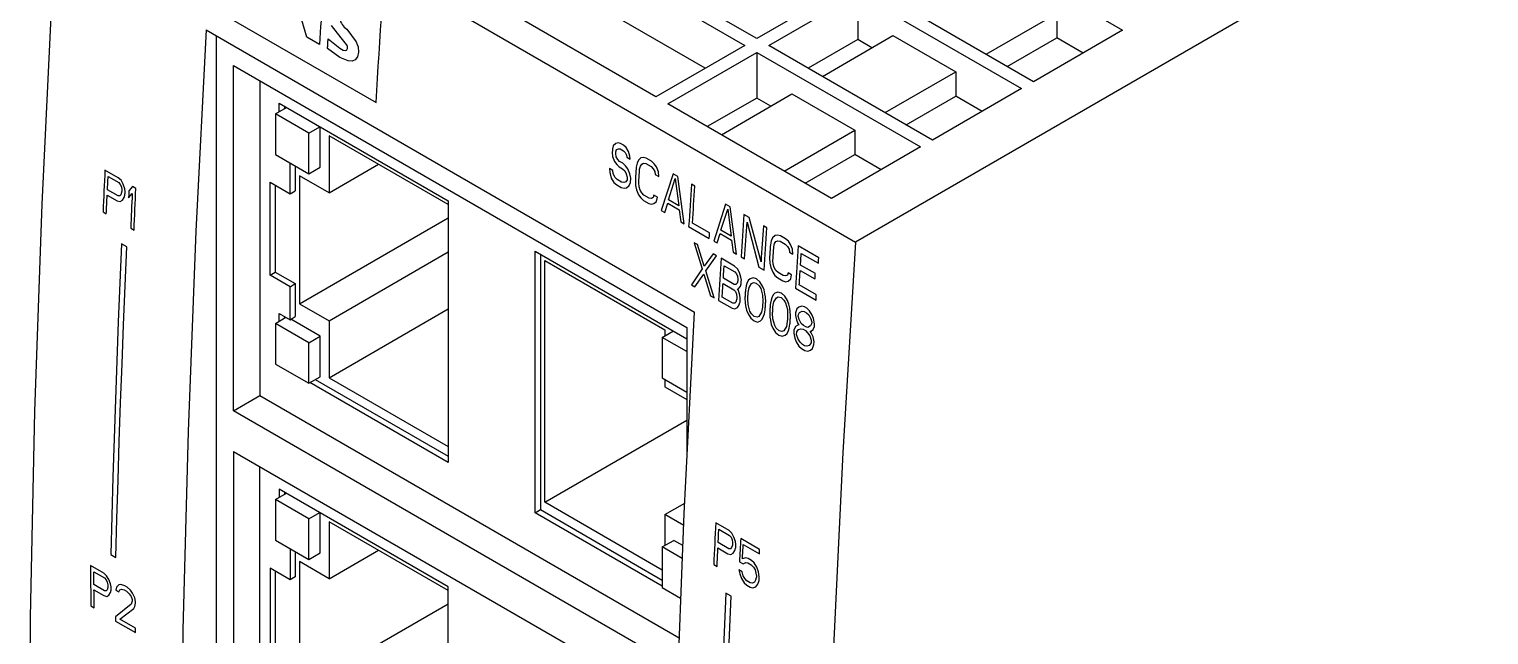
# Model space of a CAD drawing. Header units: inches. Extents: x 67248 to 85686, y -40174 to -31152.
# Drawn here: x 77765.9 to 77836.4, y -39265.6 to -39236.4 of the extents above; entities that cross this region are included whole.
import ezdxf

# ---------------------------------------------------------------- set-up
doc = ezdxf.new("R2010")
doc.units = ezdxf.units.IN
doc.header["$MEASUREMENT"] = 0

# ---------------------------------------------------------------- blocks, each defined once
blk = doc.blocks.new('SCALANCEXB008')
for p, q in [((-24.749, 67.367), (-60.104, 46.957)), ((-91.924, 65.326), (-60.104, 46.957)), ((-91.637, 59.631), (-79.404, 52.569)), ((-64.082, 55.143), (-70.671, 58.948)), ((-55.95, 59.282), (-49.36, 55.478)), ((-71.153, 58.67), (-64.563, 54.866)), ((-60.497, 57.213), (-64.082, 55.143)), ((-52.945, 53.409), (-59.535, 57.213)), ((-82.189, 55.192), (-82.677, 56.836)), ((-68.147, 52.796), (-74.737, 56.601)), ((-66.154, 53.947), (-71.153, 56.833)), ((-63.6, 54.866), (-60.016, 56.935)), ((-60.016, 56.935), (-53.426, 53.131)), ((-60.016, 56.935), (-60.016, 55.098)), ((-54.854, 54.511), (-52.012, 56.151)), ((-52.012, 56.151), (-52.012, 55.172)), ((-86.241, 55.49), (-66.583, 44.142)), ((-85.843, 55.26), (-85.843, -7.205)), ((-80.803, 55.165), (-81.203, 55.674)), ((-80.582, 55.515), (-80.206, 55.014)), ((-61.444, 53.621), (-58.601, 55.261)), ((-58.601, 55.261), (-56.077, 53.804)), ((-49.36, 55.478), (-52.945, 53.409)), ((-81.68, 54.898), (-82.189, 55.192)), ((-80.859, 54.384), (-81.357, 54.744)), ((-80.59, 54.902), (-80.803, 55.165)), ((-64.563, 54.866), (-68.147, 52.796)), ((-57.01, 51.061), (-63.6, 54.866)), ((-60.016, 55.098), (-62.009, 53.947)), ((-59.45, 54.771), (-60.016, 55.098)), ((-54.005, 54.021), (-52.012, 55.172)), ((-50.951, 54.559), (-52.012, 55.172)), ((-85.136, 54.058), (-66.892, 43.527)), ((-85.136, 40.177), (-85.136, 54.058)), ((-67.666, 52.519), (-64.082, 54.588)), ((-64.082, 54.588), (-57.492, 50.784)), ((-64.082, 54.588), (-64.082, 52.751)), ((-58.92, 52.163), (-56.077, 53.804)), ((-56.077, 53.804), (-56.077, 52.824)), ((-84.075, 53.446), (-84.075, 40.789)), ((-65.509, 51.273), (-62.667, 52.914)), ((-62.667, 52.914), (-60.143, 51.457)), ((-53.426, 53.131), (-57.01, 51.061)), ((-83.456, 52.117), (-83.011, 52.374)), ((-83.304, 52.205), (-83.304, 52.544)), ((-83.304, 52.544), (-76.502, 48.617)), ((-83.092, 52.421), (-83.092, 52.327)), ((-61.076, 48.714), (-67.666, 52.519)), ((-64.082, 52.751), (-66.075, 51.6)), ((-63.516, 52.424), (-64.082, 52.751)), ((-58.071, 51.674), (-56.077, 52.824)), ((-55.017, 52.212), (-56.077, 52.824)), ((-82.113, 51.341), (-83.456, 52.117)), ((-83.456, 52.117), (-83.456, 50.484)), ((-82.113, 51.341), (-81.667, 51.599)), ((-82.113, 49.708), (-82.113, 51.341)), ((-81.653, 49.974), (-81.653, 51.59)), ((-76.502, 48.466), (-81.293, 51.231)), ((-81.293, 51.231), (-81.293, 48.941)), ((-62.985, 49.816), (-60.143, 51.457)), ((-60.143, 51.457), (-60.143, 50.477)), ((-69.898, 50.558), (-69.884, 50.401)), ((-69.856, 50.834), (-69.889, 50.703)), ((-69.755, 50.925), (-69.856, 50.834)), ((-69.658, 50.945), (-69.755, 50.925)), ((-69.753, 50.587), (-69.723, 50.682)), ((-69.723, 50.682), (-69.649, 50.715)), ((-69.564, 50.928), (-69.658, 50.945)), ((-69.649, 50.715), (-69.578, 50.711)), ((-69.578, 50.711), (-69.44, 50.631)), ((-69.449, 50.861), (-69.564, 50.928)), ((-69.336, 50.759), (-69.449, 50.861)), ((-69.44, 50.631), (-69.373, 50.555)), ((-69.373, 50.555), (-69.332, 50.457)), ((-69.251, 50.597), (-69.336, 50.759)), ((-69.192, 50.413), (-69.251, 50.597)), ((-57.492, 50.784), (-61.076, 48.714)), ((-83.456, 50.484), (-82.113, 49.708)), ((-82.866, 48.898), (-82.866, 50.143)), ((-82.654, 50.021), (-82.654, 49.02)), ((-82.113, 49.708), (-81.653, 49.974)), ((-81.293, 48.941), (-79.309, 50.086)), ((-69.884, 50.401), (-69.802, 50.203)), ((-69.802, 50.203), (-69.714, 50.078)), ((-69.742, 50.393), (-69.758, 50.515)), ((-69.677, 50.281), (-69.742, 50.393)), ((-69.714, 50.078), (-69.625, 49.989)), ((-69.611, 50.205), (-69.677, 50.281)), ((-69.625, 49.989), (-69.487, 49.909)), ((-69.473, 50.126), (-69.611, 50.205)), ((-69.36, 50.023), (-69.473, 50.126)), ((-69.273, 49.898), (-69.36, 50.023)), ((-69.332, 50.457), (-69.314, 50.371)), ((-69.314, 50.371), (-69.176, 50.292)), ((-69.176, 50.292), (-69.192, 50.413)), ((-68.9, 50.132), (-68.935, 49.965)), ((-68.845, 50.25), (-68.9, 50.132)), ((-68.744, 50.342), (-68.845, 50.25)), ((-68.797, 49.885), (-68.765, 50.017)), ((-68.765, 50.017), (-68.712, 50.098)), ((-68.647, 50.361), (-68.744, 50.342)), ((-68.712, 50.098), (-68.638, 50.131)), ((-68.53, 50.331), (-68.647, 50.361)), ((-68.638, 50.131), (-68.544, 50.114)), ((-68.544, 50.114), (-68.337, 49.994)), ((-68.323, 50.211), (-68.53, 50.331)), ((-68.337, 49.994), (-68.247, 49.905)), ((-68.21, 50.109), (-68.323, 50.211)), ((-68.123, 49.983), (-68.21, 50.109)), ((-68.041, 49.786), (-68.123, 49.983)), ((-62.137, 49.326), (-60.143, 50.477)), ((-59.083, 49.865), (-60.143, 50.477)), ((-89.776, 49.546), (-90.313, 49.856)), ((-90.187, 49.6), (-89.762, 49.354)), ((-89.665, 49.445), (-89.776, 49.546)), ((-89.762, 49.354), (-89.696, 49.28)), ((-89.581, 49.286), (-89.665, 49.445)), ((-83.672, 49.363), (-82.866, 48.898)), ((-83.672, 45.632), (-83.672, 49.363)), ((-81.293, 48.941), (-82.48, 49.627)), ((-82.48, 49.627), (-82.48, 44.482)), ((-70.011, 49.912), (-69.997, 49.755)), ((-69.873, 49.833), (-70.011, 49.912)), ((-69.997, 49.755), (-69.94, 49.535)), ((-69.94, 49.535), (-69.832, 49.36)), ((-69.857, 49.711), (-69.873, 49.833)), ((-69.795, 49.563), (-69.857, 49.711)), ((-69.832, 49.36), (-69.719, 49.258)), ((-69.705, 49.474), (-69.795, 49.563)), ((-69.522, 49.368), (-69.705, 49.474)), ((-69.427, 49.351), (-69.522, 49.368)), ((-69.487, 49.909), (-69.397, 49.82)), ((-69.354, 49.383), (-69.427, 49.351)), ((-69.397, 49.82), (-69.333, 49.708)), ((-69.301, 49.465), (-69.354, 49.383)), ((-69.333, 49.708), (-69.294, 49.573)), ((-69.191, 49.701), (-69.273, 49.898)), ((-69.221, 49.232), (-69.165, 49.349)), ((-69.154, 49.53), (-69.191, 49.701)), ((-68.97, 49.424), (-68.959, 49.23)), ((-68.818, 49.187), (-68.832, 49.344)), ((-68.247, 49.905), (-68.183, 49.793)), ((-68.183, 49.793), (-68.167, 49.672)), ((-68.167, 49.672), (-68.029, 49.592)), ((-68.029, 49.592), (-68.041, 49.786)), ((-67.449, 49.707), (-67.927, 48.223)), ((-67.637, 48.654), (-67.367, 49.51)), ((-67.266, 49.601), (-67.449, 49.707)), ((-67.367, 49.51), (-67.223, 48.415)), ((-67.007, 47.692), (-67.266, 49.601)), ((-90.224, 48.85), (-89.821, 48.617)), ((-89.788, 48.819), (-90.213, 49.064)), ((-89.719, 48.816), (-89.788, 48.819)), ((-89.671, 48.861), (-89.719, 48.816)), ((-89.696, 49.28), (-89.655, 49.182)), ((-89.643, 48.955), (-89.671, 48.861)), ((-89.655, 49.182), (-89.638, 49.062)), ((-89.521, 49.105), (-89.581, 49.286)), ((-89.538, 48.748), (-89.511, 48.842)), ((-89.504, 48.985), (-89.521, 49.105)), ((-89.363, 48.736), (-89.218, 48.907)), ((-89.205, 49.192), (-89.351, 49.02)), ((-89.071, 49.114), (-89.205, 49.192)), ((-83.46, 49.241), (-83.46, 45.754)), ((-82.866, 48.898), (-82.654, 49.02)), ((-69.719, 49.258), (-69.535, 49.152)), ((-69.535, 49.152), (-69.418, 49.121)), ((-69.418, 49.121), (-69.322, 49.14)), ((-69.322, 49.14), (-69.221, 49.232)), ((-68.959, 49.23), (-68.922, 49.059)), ((-68.922, 49.059), (-68.839, 48.862)), ((-68.839, 48.862), (-68.752, 48.737)), ((-68.779, 49.052), (-68.818, 49.187)), ((-68.715, 48.94), (-68.779, 49.052)), ((-68.625, 48.851), (-68.715, 48.94)), ((-68.419, 48.731), (-68.625, 48.851)), ((-68.221, 48.842), (-68.251, 48.747)), ((-68.083, 48.762), (-68.221, 48.842)), ((-68.118, 48.595), (-68.083, 48.762)), ((-66.576, 49.203), (-66.714, 49.283)), ((-90.393, 48.179), (-90.259, 48.101)), ((-89.821, 48.617), (-89.707, 48.588)), ((-89.707, 48.588), (-89.612, 48.644)), ((-89.612, 48.644), (-89.538, 48.748)), ((-76.502, 48.617), (-76.502, 38.1)), ((-68.752, 48.737), (-68.639, 48.634)), ((-68.639, 48.634), (-68.432, 48.515)), ((-68.432, 48.515), (-68.315, 48.485)), ((-68.324, 48.714), (-68.419, 48.731)), ((-68.251, 48.747), (-68.324, 48.714)), ((-68.315, 48.485), (-68.219, 48.504)), ((-68.219, 48.504), (-68.118, 48.595)), ((-67.927, 48.223), (-67.789, 48.143)), ((-67.789, 48.143), (-67.669, 48.523)), ((-67.669, 48.523), (-67.21, 48.258)), ((-67.223, 48.415), (-67.637, 48.654)), ((-67.21, 48.258), (-67.145, 47.772)), ((-65.335, 48.487), (-65.812, 47.002)), ((-65.523, 47.434), (-65.253, 48.289)), ((-65.151, 48.38), (-65.335, 48.487)), ((-65.253, 48.289), (-65.109, 47.195)), ((-64.893, 46.472), (-65.151, 48.38)), ((-82.48, 44.482), (-76.502, 47.934)), ((-67.145, 47.772), (-67.007, 47.692)), ((-66.824, 47.586), (-65.996, 47.109)), ((-65.983, 47.325), (-66.672, 47.723)), ((-64.393, 47.943), (-64.6, 48.062)), ((-64.476, 47.766), (-63.997, 45.954)), ((-63.912, 46.167), (-64.393, 47.943)), ((-63.681, 47.531), (-63.818, 47.611)), ((-89.277, 47.52), (-89.142, 47.442)), ((-65.812, 47.002), (-65.675, 46.923)), ((-65.675, 46.923), (-65.555, 47.303)), ((-65.555, 47.303), (-65.095, 47.037)), ((-65.109, 47.195), (-65.523, 47.434)), ((-65.095, 47.037), (-65.031, 46.551)), ((-63.5, 47.015), (-63.535, 46.847)), ((-63.444, 47.133), (-63.5, 47.015)), ((-63.343, 47.224), (-63.444, 47.133)), ((-63.246, 47.243), (-63.343, 47.224)), ((-63.311, 46.981), (-63.238, 47.013)), ((-63.129, 47.213), (-63.246, 47.243)), ((-63.238, 47.013), (-63.143, 46.996)), ((-63.143, 46.996), (-62.936, 46.877)), ((-62.922, 47.094), (-63.129, 47.213)), ((-62.81, 46.991), (-62.922, 47.094)), ((-89.432, 46.764), (-89.645, 46.886)), ((-81.293, 43.797), (-76.502, 46.562)), ((-73.002, 46.596), (-66.892, 43.069)), ((-73.002, 36.079), (-73.002, 46.596)), ((-72.79, 46.474), (-72.79, 36.201)), ((-66.608, 46.935), (-66.274, 45.884)), ((-66.472, 46.856), (-66.608, 46.935)), ((-66.197, 45.988), (-66.472, 46.856)), ((-65.837, 46.49), (-66.197, 45.988)), ((-66.138, 45.805), (-65.701, 46.411)), ((-65.701, 46.411), (-65.837, 46.49)), ((-65.031, 46.551), (-64.893, 46.472)), ((-63.397, 46.768), (-63.364, 46.899)), ((-63.364, 46.899), (-63.311, 46.981)), ((-62.936, 46.877), (-62.847, 46.788)), ((-62.847, 46.788), (-62.783, 46.676)), ((-62.722, 46.866), (-62.81, 46.991)), ((-62.783, 46.676), (-62.767, 46.554)), ((-62.767, 46.554), (-62.629, 46.474)), ((-62.64, 46.668), (-62.722, 46.866)), ((-62.629, 46.474), (-62.64, 46.668)), ((-61.589, 46.324), (-62.417, 46.802)), ((-62.293, 46.505), (-61.604, 46.107)), ((-72.616, 46.222), (-67.787, 43.434)), ((-72.616, 36.497), (-72.616, 46.222)), ((-66.274, 45.884), (-66.712, 45.242)), ((-64.975, 45.992), (-65.519, 46.306)), ((-65.397, 46.011), (-64.965, 45.763)), ((-64.863, 45.89), (-64.975, 45.992)), ((-64.779, 45.73), (-64.863, 45.89)), ((-64.709, 46.366), (-64.571, 46.286)), ((-63.997, 45.954), (-63.79, 45.835)), ((-63.57, 46.306), (-63.558, 46.112)), ((-63.558, 46.112), (-63.521, 45.942)), ((-63.521, 45.942), (-63.439, 45.744)), ((-63.418, 46.069), (-63.432, 46.226)), ((-63.379, 45.934), (-63.418, 46.069)), ((-63.314, 45.822), (-63.379, 45.934)), ((-63.225, 45.733), (-63.314, 45.822)), ((-62.338, 45.819), (-61.74, 45.475)), ((-61.726, 45.691), (-62.324, 46.036)), ((-83.672, 45.632), (-83.46, 45.754)), ((-82.866, 45.166), (-83.672, 45.632)), ((-83.46, 45.754), (-82.654, 45.289)), ((-82.866, 45.166), (-82.654, 45.289)), ((-82.654, 45.289), (-82.654, 43.962)), ((-66.712, 45.242), (-66.575, 45.164)), ((-66.575, 45.164), (-66.217, 45.664)), ((-66.217, 45.664), (-65.94, 44.797)), ((-65.804, 44.718), (-66.138, 45.805)), ((-65.441, 45.291), (-65.01, 45.042)), ((-64.997, 45.258), (-65.428, 45.507)), ((-64.926, 45.255), (-64.997, 45.258)), ((-64.965, 45.763), (-64.9, 45.687)), ((-64.877, 45.301), (-64.926, 45.255)), ((-64.9, 45.687), (-64.859, 45.589)), ((-64.847, 45.396), (-64.877, 45.301)), ((-64.859, 45.589), (-64.843, 45.468)), ((-64.72, 45.547), (-64.779, 45.73)), ((-64.743, 45.186), (-64.713, 45.281)), ((-64.704, 45.425), (-64.72, 45.547)), ((-64.478, 45.294), (-64.507, 45.199)), ((-64.423, 45.412), (-64.478, 45.294)), ((-64.348, 45.481), (-64.423, 45.412)), ((-64.393, 45.134), (-64.289, 45.298)), ((-64.228, 45.524), (-64.348, 45.481)), ((-64.289, 45.298), (-64.217, 45.33)), ((-64.09, 45.481), (-64.228, 45.524)), ((-64.217, 45.33), (-64.101, 45.301)), ((-64.101, 45.301), (-63.99, 45.2)), ((-63.956, 45.367), (-64.09, 45.481)), ((-63.849, 45.193), (-63.956, 45.367)), ((-63.439, 45.744), (-63.351, 45.619)), ((-63.351, 45.619), (-63.239, 45.517)), ((-63.239, 45.517), (-63.032, 45.397)), ((-63.018, 45.614), (-63.225, 45.733)), ((-63.032, 45.397), (-62.915, 45.367)), ((-62.924, 45.597), (-63.018, 45.614)), ((-62.85, 45.629), (-62.924, 45.597)), ((-62.915, 45.367), (-62.818, 45.386)), ((-62.82, 45.724), (-62.85, 45.629)), ((-62.682, 45.644), (-62.82, 45.724)), ((-62.818, 45.386), (-62.717, 45.477)), ((-62.717, 45.477), (-62.682, 45.644)), ((-61.685, 44.844), (-62.375, 45.242)), ((-82.866, 43.839), (-82.866, 45.166)), ((-65.94, 44.797), (-65.804, 44.718)), ((-65.043, 44.502), (-65.474, 44.751)), ((-65.01, 45.042), (-64.944, 44.967)), ((-64.944, 44.967), (-64.903, 44.869)), ((-64.903, 44.869), (-64.887, 44.747)), ((-64.867, 45.072), (-64.82, 45.081)), ((-64.824, 45.009), (-64.867, 45.072)), ((-64.765, 44.826), (-64.824, 45.009)), ((-64.82, 45.081), (-64.743, 45.186)), ((-64.749, 44.705), (-64.765, 44.826)), ((-64.56, 44.708), (-64.549, 44.515)), ((-64.507, 45.199), (-64.541, 45.032)), ((-64.435, 44.45), (-64.445, 44.679)), ((-64.429, 44.931), (-64.393, 45.134)), ((-63.99, 45.2), (-63.926, 45.088)), ((-63.926, 45.088), (-63.849, 44.82)), ((-63.788, 45.046), (-63.849, 45.193)), ((-63.849, 44.82), (-63.84, 44.59)), ((-63.752, 44.875), (-63.788, 45.046)), ((-63.736, 44.754), (-63.752, 44.875)), ((-63.724, 44.561), (-63.736, 44.754)), ((-63.479, 44.718), (-63.509, 44.623)), ((-63.425, 44.836), (-63.479, 44.718)), ((-63.35, 44.905), (-63.425, 44.836)), ((-63.395, 44.558), (-63.291, 44.721)), ((-63.23, 44.948), (-63.35, 44.905)), ((-63.291, 44.721), (-63.219, 44.754)), ((-63.092, 44.905), (-63.23, 44.948)), ((-63.219, 44.754), (-63.103, 44.725)), ((-63.103, 44.725), (-62.992, 44.623)), ((-62.958, 44.79), (-63.092, 44.905)), ((-62.851, 44.617), (-62.958, 44.79)), ((-62.526, 45.105), (-61.699, 44.628)), ((-83.304, 44.092), (-82.866, 43.839)), ((-83.304, 43.778), (-83.304, 44.092)), ((-82.48, 44.482), (-81.293, 43.797)), ((-81.293, 41.506), (-76.502, 44.272)), ((-65.623, 44.613), (-65.078, 44.299)), ((-65.078, 44.299), (-64.963, 44.27)), ((-64.972, 44.499), (-65.043, 44.502)), ((-64.923, 44.545), (-64.972, 44.499)), ((-64.963, 44.27), (-64.865, 44.325)), ((-64.893, 44.639), (-64.923, 44.545)), ((-64.865, 44.325), (-64.789, 44.43)), ((-64.789, 44.43), (-64.759, 44.525)), ((-64.549, 44.515), (-64.533, 44.394)), ((-64.533, 44.394), (-64.496, 44.224)), ((-64.496, 44.224), (-64.434, 44.076)), ((-64.358, 44.181), (-64.435, 44.45)), ((-64.434, 44.076), (-64.327, 43.903)), ((-64.294, 44.07), (-64.358, 44.181)), ((-64.183, 43.968), (-64.294, 44.07)), ((-63.891, 44.135), (-63.995, 43.972)), ((-63.855, 44.338), (-63.891, 44.135)), ((-63.807, 43.975), (-63.777, 44.07)), ((-63.777, 44.07), (-63.744, 44.237)), ((-63.562, 44.132), (-63.551, 43.939)), ((-63.509, 44.623), (-63.542, 44.456)), ((-63.437, 43.873), (-63.447, 44.102)), ((-63.431, 44.355), (-63.395, 44.558)), ((-62.992, 44.623), (-62.928, 44.512)), ((-62.928, 44.512), (-62.851, 44.243)), ((-62.79, 44.469), (-62.851, 44.617)), ((-62.851, 44.243), (-62.841, 44.014)), ((-62.753, 44.299), (-62.79, 44.469)), ((-62.737, 44.178), (-62.753, 44.299)), ((-62.726, 43.985), (-62.737, 44.178)), ((-62.521, 44.115), (-62.527, 44.008)), ((-62.466, 44.269), (-62.521, 44.115)), ((-62.392, 44.338), (-62.466, 44.269)), ((-62.409, 44.051), (-62.358, 44.133)), ((-62.274, 44.381), (-62.392, 44.338)), ((-62.358, 44.133), (-62.262, 44.188)), ((-62.16, 44.352), (-62.274, 44.381)), ((-62.262, 44.188), (-62.171, 44.173)), ((-62.171, 44.173), (-62.081, 44.121)), ((-62.071, 44.3), (-62.16, 44.352)), ((-62.081, 44.121), (-61.994, 44.033)), ((-61.961, 44.2), (-62.071, 44.3)), ((-61.855, 44.027), (-61.961, 44.2)), ((-83.456, 43.69), (-83.032, 43.935)), ((-82.113, 42.915), (-83.456, 43.69)), ((-83.456, 43.69), (-83.456, 42.057)), ((-83.092, 43.97), (-83.092, 43.901)), ((-82.866, 43.839), (-82.654, 43.962)), ((-81.653, 43.18), (-82.831, 43.86)), ((-81.293, 43.797), (-81.293, 41.506)), ((-66.892, 43.527), (-66.892, 38.366)), ((-64.327, 43.903), (-64.193, 43.788)), ((-64.193, 43.788), (-64.055, 43.746)), ((-64.067, 43.939), (-64.183, 43.968)), ((-63.995, 43.972), (-64.067, 43.939)), ((-64.055, 43.746), (-63.935, 43.788)), ((-63.935, 43.788), (-63.861, 43.857)), ((-63.861, 43.857), (-63.807, 43.975)), ((-63.551, 43.939), (-63.534, 43.818)), ((-63.534, 43.818), (-63.498, 43.647)), ((-63.498, 43.647), (-63.436, 43.5)), ((-63.359, 43.605), (-63.437, 43.873)), ((-63.436, 43.5), (-63.329, 43.327)), ((-63.296, 43.494), (-63.359, 43.605)), ((-63.184, 43.392), (-63.296, 43.494)), ((-62.893, 43.559), (-62.996, 43.395)), ((-62.857, 43.762), (-62.893, 43.559)), ((-62.808, 43.399), (-62.779, 43.493)), ((-62.779, 43.493), (-62.746, 43.66)), ((-62.53, 43.564), (-62.586, 43.411)), ((-62.434, 43.62), (-62.53, 43.564)), ((-62.527, 44.008), (-62.491, 43.838)), ((-62.491, 43.838), (-62.43, 43.692)), ((-62.388, 43.63), (-62.434, 43.62)), ((-62.43, 43.692), (-62.388, 43.63)), ((-62.413, 43.979), (-62.409, 44.051)), ((-62.375, 43.846), (-62.413, 43.979)), ((-62.398, 43.451), (-62.304, 43.471)), ((-62.292, 43.686), (-62.375, 43.846)), ((-62.304, 43.471), (-62.213, 43.455)), ((-62.204, 43.599), (-62.292, 43.686)), ((-62.115, 43.547), (-62.204, 43.599)), ((-62.023, 43.531), (-62.115, 43.547)), ((-61.927, 43.587), (-62.023, 43.531)), ((-61.994, 44.033), (-61.91, 43.874)), ((-61.876, 43.669), (-61.927, 43.587)), ((-61.91, 43.874), (-61.872, 43.741)), ((-61.872, 43.741), (-61.876, 43.669)), ((-61.794, 43.881), (-61.855, 44.027)), ((-61.819, 43.451), (-61.766, 43.568)), ((-61.76, 43.676), (-61.794, 43.881)), ((-61.766, 43.568), (-61.76, 43.676)), ((-82.113, 42.915), (-81.653, 43.18)), ((-82.113, 41.282), (-82.113, 42.915)), ((-81.653, 41.547), (-81.653, 43.18)), ((-67.886, 43.128), (-67.44, 43.386)), ((-67.886, 43.128), (-67.886, 41.495)), ((-66.892, 42.555), (-67.886, 43.128)), ((-67.787, 43.434), (-67.787, 43.185)), ((-63.329, 43.327), (-63.195, 43.212)), ((-63.195, 43.212), (-63.057, 43.17)), ((-63.069, 43.363), (-63.184, 43.392)), ((-62.996, 43.395), (-63.069, 43.363)), ((-63.057, 43.17), (-62.937, 43.212)), ((-62.937, 43.212), (-62.863, 43.281)), ((-62.863, 43.281), (-62.808, 43.399)), ((-62.586, 43.411), (-62.592, 43.303)), ((-62.592, 43.303), (-62.558, 43.098)), ((-62.558, 43.098), (-62.497, 42.952)), ((-62.497, 42.952), (-62.391, 42.779)), ((-62.48, 43.239), (-62.474, 43.346)), ((-62.421, 43.056), (-62.48, 43.239)), ((-62.474, 43.346), (-62.398, 43.451)), ((-62.336, 42.933), (-62.421, 43.056)), ((-62.248, 42.845), (-62.336, 42.933)), ((-62.213, 43.455), (-62.123, 43.403)), ((-62.123, 43.403), (-62.036, 43.316)), ((-62.036, 43.316), (-61.95, 43.192)), ((-61.898, 42.902), (-61.973, 42.798)), ((-61.95, 43.192), (-61.891, 43.01)), ((-61.94, 43.372), (-61.893, 43.382)), ((-61.897, 43.31), (-61.94, 43.372)), ((-61.891, 43.01), (-61.898, 42.902)), ((-61.814, 43.151), (-61.897, 43.31)), ((-61.893, 43.382), (-61.819, 43.451)), ((-61.779, 42.945), (-61.814, 43.151)), ((-61.786, 42.838), (-61.779, 42.945)), ((-62.391, 42.779), (-62.281, 42.679)), ((-62.281, 42.679), (-62.147, 42.601)), ((-62.159, 42.794), (-62.248, 42.845)), ((-62.067, 42.778), (-62.159, 42.794)), ((-62.147, 42.601), (-62.033, 42.573)), ((-61.973, 42.798), (-62.067, 42.778)), ((-62.033, 42.573), (-61.915, 42.616)), ((-61.915, 42.616), (-61.841, 42.684)), ((-61.841, 42.684), (-61.786, 42.838)), ((-83.456, 42.057), (-82.113, 41.282)), ((-82.113, 41.282), (-81.653, 41.547)), ((-76.502, 38.1), (-82.063, 41.31)), ((-81.851, 41.433), (-76.502, 38.345)), ((-81.293, 41.506), (-76.502, 38.741)), ((-67.886, 41.495), (-66.892, 40.922)), ((-67.787, 41.438), (-67.787, 41.144)), ((-67.787, 41.144), (-66.892, 40.628)), ((-85.136, 40.177), (-84.075, 40.789)), ((-84.075, 40.789), (-67.207, 31.052)), ((-67.251, 29.852), (-85.136, 40.177)), ((-72.616, 36.497), (-66.892, 39.802)), ((-85.136, 38.544), (-67.305, 28.251)), ((-85.136, 38.544), (-85.136, 24.663)), ((-84.075, 25.275), (-84.075, 37.932)), ((-76.502, 33.102), (-83.304, 37.029)), ((-83.304, 37.029), (-83.304, 36.69)), ((-83.456, 36.603), (-83.011, 36.86)), ((-83.456, 36.603), (-83.456, 34.97)), ((-82.113, 35.827), (-83.456, 36.603)), ((-83.092, 36.907), (-83.092, 36.813)), ((-67.886, 33.767), (-72.616, 36.497)), ((-67.787, 36), (-66.982, 36.464)), ((-82.113, 35.827), (-81.667, 36.084)), ((-81.653, 34.459), (-81.653, 36.076)), ((-73.002, 36.079), (-72.79, 36.201)), ((-67.886, 33.126), (-73.002, 36.079)), ((-72.79, 36.201), (-67.886, 33.371)), ((-67.787, 36), (-67.787, 34.759)), ((-67.023, 35.559), (-67.787, 36)), ((-82.113, 34.194), (-82.113, 35.827)), ((-76.502, 32.951), (-81.293, 35.717)), ((-81.293, 35.717), (-81.293, 33.426)), ((-65.198, 35.357), (-65.736, 35.668)), ((-65.61, 35.412), (-65.185, 35.166)), ((-65.088, 35.257), (-65.198, 35.357)), ((-65.004, 35.098), (-65.088, 35.257)), ((-83.456, 34.97), (-82.113, 34.194)), ((-67.886, 34.702), (-67.426, 34.967)), ((-67.886, 34.702), (-67.886, 33.069)), ((-67.081, 34.237), (-67.886, 34.702)), ((-67.059, 34.755), (-67.426, 34.967)), ((-65.646, 34.662), (-65.243, 34.429)), ((-65.211, 34.63), (-65.636, 34.876)), ((-65.185, 35.166), (-65.119, 35.091)), ((-65.094, 34.673), (-65.142, 34.627)), ((-65.119, 35.091), (-65.078, 34.994)), ((-65.066, 34.767), (-65.094, 34.673)), ((-65.078, 34.994), (-65.061, 34.874)), ((-64.944, 34.917), (-65.004, 35.098)), ((-64.926, 34.797), (-64.944, 34.917)), ((-63.97, 34.599), (-64.731, 35.039)), ((-64.629, 34.795), (-63.98, 34.42)), ((-90.084, 34.395), (-89.872, 34.273)), ((-82.866, 34.629), (-82.866, 33.384)), ((-82.654, 34.506), (-82.654, 33.506)), ((-81.293, 33.426), (-82.48, 34.112)), ((-82.48, 34.112), (-82.48, 28.968)), ((-82.113, 34.194), (-81.653, 34.459)), ((-81.293, 33.426), (-79.309, 34.572)), ((-65.243, 34.429), (-65.13, 34.4)), ((-65.142, 34.627), (-65.211, 34.63)), ((-65.13, 34.4), (-65.035, 34.456)), ((-65.035, 34.456), (-64.961, 34.56)), ((-64.961, 34.56), (-64.933, 34.654)), ((-64.782, 34.107), (-64.626, 34.017)), ((-64.543, 34.264), (-64.661, 34.222)), ((-64.626, 34.017), (-64.53, 34.072)), ((-64.429, 34.236), (-64.543, 34.264)), ((-64.53, 34.072), (-64.439, 34.057)), ((-64.295, 34.158), (-64.429, 34.236)), ((-64.185, 34.058), (-64.295, 34.158)), ((-90.359, 33.645), (-90.896, 33.955)), ((-90.761, 33.704), (-90.335, 33.459)), ((-90.247, 33.546), (-90.359, 33.645)), ((-90.157, 33.39), (-90.247, 33.546)), ((-82.866, 33.384), (-83.672, 33.849)), ((-83.672, 33.849), (-83.672, 30.117)), ((-83.46, 33.726), (-83.46, 30.24)), ((-82.654, 33.506), (-82.866, 33.384)), ((-65.816, 33.99), (-65.682, 33.913)), ((-64.665, 33.707), (-64.8, 33.785)), ((-64.8, 33.785), (-64.763, 33.616)), ((-64.763, 33.616), (-64.703, 33.434)), ((-64.628, 33.538), (-64.665, 33.707)), ((-64.565, 33.428), (-64.628, 33.538)), ((-64.439, 34.057), (-64.304, 33.979)), ((-64.304, 33.979), (-64.217, 33.891)), ((-64.217, 33.891), (-64.153, 33.781)), ((-64.078, 33.886), (-64.185, 34.058)), ((-64.153, 33.781), (-64.115, 33.648)), ((-64.115, 33.648), (-64.098, 33.527)), ((-64.019, 33.703), (-64.078, 33.886)), ((-63.984, 33.498), (-64.019, 33.703)), ((-90.332, 32.94), (-90.757, 33.185)), ((-90.756, 32.978), (-90.353, 32.745)), ((-90.335, 33.459), (-90.268, 33.385)), ((-90.265, 32.936), (-90.332, 32.94)), ((-90.268, 33.385), (-90.223, 33.29)), ((-90.221, 32.979), (-90.265, 32.936)), ((-90.223, 33.29), (-90.2, 33.174)), ((-90.199, 33.07), (-90.221, 32.979)), ((-90.088, 33.213), (-90.157, 33.39)), ((-90.065, 33.096), (-90.088, 33.213)), ((-90.086, 32.867), (-90.064, 32.958)), ((-89.848, 33.085), (-89.87, 32.959)), ((-89.87, 32.959), (-89.758, 32.894)), ((-89.759, 33.172), (-89.848, 33.085)), ((-89.67, 33.19), (-89.759, 33.172)), ((-89.758, 32.894), (-89.714, 32.973)), ((-89.714, 32.973), (-89.647, 33.003)), ((-89.513, 33.134), (-89.67, 33.19)), ((-89.647, 33.003), (-89.535, 32.973)), ((-89.535, 32.973), (-89.446, 32.922)), ((-89.424, 33.082), (-89.513, 33.134)), ((-89.446, 32.922), (-89.334, 32.822)), ((-89.289, 32.97), (-89.424, 33.082)), ((-89.2, 32.849), (-89.289, 32.97)), ((-76.502, 22.585), (-76.502, 33.102)), ((-67.886, 33.069), (-67.146, 32.642)), ((-64.703, 33.434), (-64.597, 33.262)), ((-64.597, 33.262), (-64.487, 33.161)), ((-64.477, 33.34), (-64.565, 33.428)), ((-64.487, 33.161), (-64.353, 33.084)), ((-64.343, 33.263), (-64.477, 33.34)), ((-64.353, 33.084), (-64.239, 33.055)), ((-64.252, 33.247), (-64.343, 33.263)), ((-64.181, 33.28), (-64.252, 33.247)), ((-64.239, 33.055), (-64.121, 33.098)), ((-64.13, 33.361), (-64.181, 33.28)), ((-64.102, 33.456), (-64.13, 33.361)), ((-64.121, 33.098), (-64.046, 33.202)), ((-64.046, 33.202), (-63.992, 33.355)), ((-90.884, 32.329), (-90.749, 32.252)), ((-90.353, 32.745), (-90.241, 32.715)), ((-90.241, 32.715), (-90.152, 32.767)), ((-90.152, 32.767), (-90.086, 32.867)), ((-89.265, 32.402), (-89.888, 31.897)), ((-89.334, 32.822), (-89.266, 32.714)), ((-89.266, 32.714), (-89.221, 32.584)), ((-89.221, 32.515), (-89.265, 32.402)), ((-89.11, 32.658), (-89.2, 32.849)), ((-89.153, 32.233), (-89.108, 32.311)), ((-89.087, 32.507), (-89.11, 32.658)), ((-89.108, 32.311), (-89.086, 32.437)), ((-82.48, 28.968), (-76.502, 32.419)), ((-65.112, 32.724), (-65.324, 32.847)), ((-89.887, 31.723), (-89.081, 31.258)), ((-89.709, 31.793), (-89.153, 32.233)), ((-89.082, 31.431), (-89.709, 31.793))]:
    blk.add_line(p, q)
at = {"flags": 128}
for points in [[(-91.924, -16.328), (-92.442, -8.475), (-92.845, -0.546), (-93.133, 7.455), (-93.306, 15.527), (-93.363, 23.668), (-93.306, 31.875), (-93.133, 40.147), (-92.845, 48.481), (-92.442, 56.874), (-91.924, 65.326)], [(-81.558, 56.837), (-81.573, 56.595), (-81.589, 56.352), (-81.604, 56.11), (-81.619, 55.867), (-81.635, 55.625), (-81.65, 55.382), (-81.665, 55.14), (-81.68, 54.898)], [(-79.404, 52.569), (-79.375, 53.056), (-79.345, 53.543), (-79.315, 54.03), (-79.285, 54.517), (-79.254, 55.004), (-79.223, 55.491), (-79.191, 55.979), (-79.159, 56.467)], [(-86.241, 55.49), (-86.659, 47.392), (-86.971, 39.35), (-87.175, 31.364), (-87.273, 23.438), (-87.264, 15.572), (-87.148, 7.769), (-86.926, 0.031), (-86.596, -7.64)], [(-81.357, 54.744), (-81.354, 54.792), (-81.351, 54.84), (-81.348, 54.887), (-81.345, 54.935), (-81.342, 54.983), (-81.339, 55.031), (-81.336, 55.079), (-81.333, 55.127)], [(-81.333, 55.127), (-80.865, 54.75), (-80.726, 54.682), (-80.627, 54.666), (-80.6, 54.674), (-80.579, 54.691), (-80.565, 54.715), (-80.556, 54.747), (-80.555, 54.784), (-80.56, 54.822), (-80.572, 54.861), (-80.59, 54.902)], [(-80.206, 55.014), (-80.16, 54.91), (-80.129, 54.804), (-80.112, 54.59), (-80.151, 54.407), (-80.242, 54.289), (-80.367, 54.24), (-80.532, 54.248), (-80.859, 54.384)], [(-69.889, 50.703), (-69.89, 50.685), (-69.891, 50.667), (-69.892, 50.649), (-69.893, 50.631), (-69.894, 50.613), (-69.896, 50.594), (-69.897, 50.576), (-69.898, 50.558)], [(-69.758, 50.515), (-69.757, 50.524), (-69.757, 50.533), (-69.756, 50.542), (-69.755, 50.551), (-69.755, 50.56), (-69.754, 50.569), (-69.754, 50.578), (-69.753, 50.587)], [(-68.935, 49.965), (-68.939, 49.897), (-68.944, 49.83), (-68.948, 49.762), (-68.953, 49.694), (-68.957, 49.627), (-68.961, 49.559), (-68.966, 49.491), (-68.97, 49.424)], [(-90.313, 49.856), (-90.323, 49.646), (-90.333, 49.436), (-90.344, 49.227), (-90.354, 49.017), (-90.364, 48.807), (-90.374, 48.598), (-90.383, 48.388), (-90.393, 48.179)], [(-90.213, 49.064), (-90.21, 49.131), (-90.207, 49.198), (-90.204, 49.265), (-90.2, 49.332), (-90.197, 49.399), (-90.194, 49.466), (-90.191, 49.533), (-90.187, 49.6)], [(-69.294, 49.573), (-69.295, 49.56), (-69.296, 49.546), (-69.297, 49.533), (-69.298, 49.519), (-69.298, 49.506), (-69.299, 49.492), (-69.3, 49.479), (-69.301, 49.465)], [(-69.165, 49.349), (-69.164, 49.372), (-69.163, 49.395), (-69.161, 49.417), (-69.16, 49.44), (-69.158, 49.462), (-69.157, 49.485), (-69.155, 49.507), (-69.154, 49.53)], [(-68.832, 49.344), (-68.828, 49.412), (-68.823, 49.479), (-68.819, 49.547), (-68.815, 49.615), (-68.81, 49.682), (-68.806, 49.75), (-68.802, 49.818), (-68.797, 49.885)], [(-90.259, 48.101), (-90.255, 48.195), (-90.25, 48.288), (-90.246, 48.382), (-90.241, 48.476), (-90.237, 48.569), (-90.233, 48.663), (-90.228, 48.756), (-90.224, 48.85)], [(-89.638, 49.062), (-89.639, 49.049), (-89.639, 49.036), (-89.64, 49.022), (-89.641, 49.009), (-89.641, 48.995), (-89.642, 48.982), (-89.643, 48.969), (-89.643, 48.955)], [(-89.511, 48.842), (-89.51, 48.86), (-89.509, 48.878), (-89.508, 48.896), (-89.507, 48.913), (-89.506, 48.931), (-89.505, 48.949), (-89.505, 48.967), (-89.504, 48.985)], [(-89.351, 49.02), (-89.352, 48.985), (-89.354, 48.949), (-89.355, 48.914), (-89.357, 48.878), (-89.358, 48.842), (-89.36, 48.807), (-89.362, 48.771), (-89.363, 48.736)], [(-89.218, 48.907), (-89.225, 48.734), (-89.233, 48.56), (-89.24, 48.387), (-89.248, 48.213), (-89.255, 48.04), (-89.262, 47.867), (-89.27, 47.693), (-89.277, 47.52)], [(-89.142, 47.442), (-89.134, 47.651), (-89.125, 47.86), (-89.116, 48.069), (-89.107, 48.278), (-89.098, 48.487), (-89.089, 48.696), (-89.08, 48.905), (-89.071, 49.114)], [(-66.714, 49.283), (-66.728, 49.07), (-66.742, 48.858), (-66.756, 48.646), (-66.769, 48.434), (-66.783, 48.222), (-66.797, 48.01), (-66.81, 47.798), (-66.824, 47.586)], [(-66.672, 47.723), (-66.66, 47.908), (-66.648, 48.093), (-66.636, 48.278), (-66.625, 48.463), (-66.613, 48.648), (-66.6, 48.833), (-66.588, 49.018), (-66.576, 49.203)], [(-64.6, 48.062), (-64.614, 47.85), (-64.628, 47.638), (-64.641, 47.426), (-64.655, 47.214), (-64.669, 47.002), (-64.682, 46.79), (-64.696, 46.578), (-64.709, 46.366)], [(-64.571, 46.286), (-64.56, 46.471), (-64.548, 46.656), (-64.536, 46.841), (-64.524, 47.026), (-64.512, 47.211), (-64.5, 47.396), (-64.488, 47.581), (-64.476, 47.766)], [(-63.818, 47.611), (-63.83, 47.43), (-63.842, 47.25), (-63.854, 47.069), (-63.866, 46.889), (-63.877, 46.708), (-63.889, 46.528), (-63.9, 46.347), (-63.912, 46.167)], [(-65.996, 47.109), (-65.995, 47.136), (-65.993, 47.163), (-65.991, 47.19), (-65.989, 47.217), (-65.988, 47.244), (-65.986, 47.271), (-65.984, 47.298), (-65.983, 47.325)], [(-63.79, 45.835), (-63.777, 46.047), (-63.763, 46.259), (-63.75, 46.471), (-63.736, 46.683), (-63.722, 46.895), (-63.708, 47.107), (-63.695, 47.319), (-63.681, 47.531)], [(-89.645, 46.886), (-89.714, 45.318), (-89.779, 43.751), (-89.84, 42.186), (-89.896, 40.624), (-89.949, 39.063), (-89.998, 37.505), (-90.043, 35.949), (-90.084, 34.395)], [(-89.872, 34.273), (-89.831, 35.826), (-89.786, 37.383), (-89.737, 38.941), (-89.684, 40.501), (-89.627, 42.064), (-89.566, 43.628), (-89.501, 45.195), (-89.432, 46.764)], [(-63.535, 46.847), (-63.539, 46.78), (-63.543, 46.712), (-63.548, 46.644), (-63.552, 46.577), (-63.556, 46.509), (-63.561, 46.441), (-63.565, 46.374), (-63.57, 46.306)], [(-63.432, 46.226), (-63.427, 46.294), (-63.423, 46.362), (-63.419, 46.429), (-63.414, 46.497), (-63.41, 46.565), (-63.405, 46.632), (-63.401, 46.7), (-63.397, 46.768)], [(-62.417, 46.802), (-62.431, 46.59), (-62.444, 46.377), (-62.458, 46.165), (-62.472, 45.953), (-62.486, 45.741), (-62.499, 45.529), (-62.513, 45.317), (-62.526, 45.105)], [(-62.324, 46.036), (-62.32, 46.095), (-62.316, 46.153), (-62.312, 46.212), (-62.308, 46.271), (-62.304, 46.329), (-62.301, 46.388), (-62.297, 46.447), (-62.293, 46.505)], [(-60.104, 46.957), (-60.622, 38.505), (-61.025, 30.111), (-61.313, 21.778), (-61.486, 13.506), (-61.544, 5.299), (-61.486, -2.842), (-61.313, -10.914), (-61.025, -18.916), (-60.622, -26.844), (-60.104, -34.697)], [(-65.519, 46.306), (-65.532, 46.095), (-65.545, 45.883), (-65.559, 45.671), (-65.571, 45.46), (-65.584, 45.248), (-65.597, 45.036), (-65.61, 44.825), (-65.623, 44.613)], [(-65.428, 45.507), (-65.424, 45.57), (-65.42, 45.633), (-65.416, 45.696), (-65.412, 45.759), (-65.408, 45.822), (-65.404, 45.885), (-65.4, 45.948), (-65.397, 46.011)], [(-62.375, 45.242), (-62.37, 45.314), (-62.365, 45.386), (-62.361, 45.459), (-62.356, 45.531), (-62.352, 45.603), (-62.347, 45.675), (-62.342, 45.747), (-62.338, 45.819)], [(-61.604, 46.107), (-61.602, 46.134), (-61.6, 46.162), (-61.598, 46.189), (-61.596, 46.216), (-61.595, 46.243), (-61.593, 46.27), (-61.591, 46.297), (-61.589, 46.324)], [(-65.474, 44.751), (-65.47, 44.818), (-65.465, 44.886), (-65.461, 44.953), (-65.457, 45.021), (-65.453, 45.088), (-65.449, 45.156), (-65.445, 45.223), (-65.441, 45.291)], [(-64.843, 45.468), (-64.843, 45.459), (-64.844, 45.45), (-64.844, 45.441), (-64.845, 45.432), (-64.846, 45.423), (-64.846, 45.414), (-64.847, 45.405), (-64.847, 45.396)], [(-64.713, 45.281), (-64.712, 45.299), (-64.711, 45.317), (-64.71, 45.335), (-64.709, 45.353), (-64.708, 45.371), (-64.707, 45.389), (-64.706, 45.407), (-64.704, 45.425)], [(-61.74, 45.475), (-61.738, 45.502), (-61.737, 45.529), (-61.735, 45.556), (-61.733, 45.583), (-61.731, 45.61), (-61.73, 45.637), (-61.728, 45.664), (-61.726, 45.691)], [(-64.887, 44.747), (-64.888, 44.734), (-64.888, 44.72), (-64.889, 44.707), (-64.89, 44.693), (-64.891, 44.68), (-64.892, 44.666), (-64.893, 44.653), (-64.893, 44.639)], [(-64.759, 44.525), (-64.758, 44.547), (-64.757, 44.57), (-64.755, 44.592), (-64.754, 44.615), (-64.753, 44.637), (-64.751, 44.66), (-64.75, 44.682), (-64.749, 44.705)], [(-64.541, 45.032), (-64.543, 44.992), (-64.546, 44.951), (-64.548, 44.911), (-64.551, 44.87), (-64.553, 44.83), (-64.556, 44.789), (-64.558, 44.749), (-64.56, 44.708)], [(-64.445, 44.679), (-64.443, 44.71), (-64.441, 44.742), (-64.439, 44.773), (-64.437, 44.805), (-64.435, 44.836), (-64.433, 44.868), (-64.431, 44.899), (-64.429, 44.931)], [(-61.699, 44.628), (-61.697, 44.655), (-61.695, 44.682), (-61.694, 44.709), (-61.692, 44.736), (-61.69, 44.763), (-61.689, 44.79), (-61.687, 44.817), (-61.685, 44.844)], [(-66.939, -18.988), (-67.268, -11.317), (-67.491, -3.579), (-67.607, 4.224), (-67.616, 12.09), (-67.518, 20.016), (-67.313, 28.002), (-67.002, 36.044), (-66.583, 44.142)], [(-63.84, 44.59), (-63.842, 44.559), (-63.843, 44.527), (-63.845, 44.496), (-63.847, 44.464), (-63.849, 44.433), (-63.851, 44.401), (-63.853, 44.37), (-63.855, 44.338)], [(-63.744, 44.237), (-63.741, 44.277), (-63.739, 44.318), (-63.736, 44.358), (-63.734, 44.399), (-63.731, 44.439), (-63.729, 44.48), (-63.726, 44.52), (-63.724, 44.561)], [(-63.542, 44.456), (-63.545, 44.416), (-63.547, 44.375), (-63.55, 44.334), (-63.552, 44.294), (-63.555, 44.253), (-63.557, 44.213), (-63.56, 44.172), (-63.562, 44.132)], [(-63.447, 44.102), (-63.445, 44.134), (-63.443, 44.165), (-63.441, 44.197), (-63.439, 44.228), (-63.437, 44.26), (-63.435, 44.292), (-63.433, 44.323), (-63.431, 44.355)], [(-62.841, 44.014), (-62.843, 43.983), (-62.845, 43.951), (-62.847, 43.92), (-62.849, 43.888), (-62.851, 43.856), (-62.853, 43.825), (-62.855, 43.793), (-62.857, 43.762)], [(-62.746, 43.66), (-62.743, 43.701), (-62.741, 43.741), (-62.738, 43.782), (-62.736, 43.823), (-62.733, 43.863), (-62.731, 43.904), (-62.728, 43.944), (-62.726, 43.985)], [(-65.736, 35.668), (-65.746, 35.458), (-65.756, 35.248), (-65.766, 35.038), (-65.776, 34.829), (-65.786, 34.619), (-65.796, 34.41), (-65.806, 34.2), (-65.816, 33.99)], [(-65.636, 34.876), (-65.633, 34.943), (-65.63, 35.01), (-65.626, 35.077), (-65.623, 35.144), (-65.62, 35.211), (-65.617, 35.278), (-65.613, 35.345), (-65.61, 35.412)], [(-65.682, 33.913), (-65.677, 34.006), (-65.673, 34.1), (-65.669, 34.194), (-65.664, 34.287), (-65.66, 34.381), (-65.655, 34.475), (-65.651, 34.568), (-65.646, 34.662)], [(-65.061, 34.874), (-65.061, 34.861), (-65.062, 34.847), (-65.063, 34.834), (-65.063, 34.821), (-65.064, 34.807), (-65.065, 34.794), (-65.065, 34.78), (-65.066, 34.767)], [(-64.933, 34.654), (-64.932, 34.672), (-64.932, 34.69), (-64.931, 34.707), (-64.93, 34.725), (-64.929, 34.743), (-64.928, 34.761), (-64.927, 34.779), (-64.926, 34.797)], [(-64.731, 35.039), (-64.738, 34.922), (-64.744, 34.806), (-64.75, 34.689), (-64.757, 34.573), (-64.763, 34.456), (-64.77, 34.34), (-64.776, 34.224), (-64.782, 34.107)], [(-64.661, 34.222), (-64.657, 34.293), (-64.653, 34.365), (-64.649, 34.437), (-64.645, 34.508), (-64.641, 34.58), (-64.637, 34.652), (-64.633, 34.723), (-64.629, 34.795)], [(-63.98, 34.42), (-63.978, 34.443), (-63.977, 34.465), (-63.976, 34.487), (-63.975, 34.51), (-63.973, 34.532), (-63.972, 34.555), (-63.971, 34.577), (-63.97, 34.599)], [(-90.896, 33.955), (-90.895, 33.752), (-90.894, 33.548), (-90.892, 33.345), (-90.891, 33.142), (-90.889, 32.939), (-90.887, 32.736), (-90.886, 32.532), (-90.884, 32.329)], [(-90.757, 33.185), (-90.758, 33.25), (-90.758, 33.315), (-90.759, 33.38), (-90.759, 33.445), (-90.76, 33.51), (-90.76, 33.575), (-90.76, 33.64), (-90.761, 33.704)], [(-64.098, 33.527), (-64.098, 33.518), (-64.099, 33.509), (-64.099, 33.5), (-64.1, 33.491), (-64.1, 33.483), (-64.101, 33.474), (-64.101, 33.465), (-64.102, 33.456)], [(-63.992, 33.355), (-63.991, 33.373), (-63.99, 33.391), (-63.989, 33.409), (-63.988, 33.427), (-63.987, 33.445), (-63.986, 33.463), (-63.985, 33.481), (-63.984, 33.498)], [(-90.749, 32.252), (-90.75, 32.343), (-90.751, 32.433), (-90.752, 32.524), (-90.753, 32.615), (-90.753, 32.706), (-90.754, 32.796), (-90.755, 32.887), (-90.756, 32.978)], [(-90.2, 33.174), (-90.2, 33.161), (-90.199, 33.148), (-90.199, 33.135), (-90.199, 33.122), (-90.199, 33.109), (-90.199, 33.096), (-90.199, 33.083), (-90.199, 33.07)], [(-90.064, 32.958), (-90.064, 32.975), (-90.065, 32.992), (-90.065, 33.01), (-90.065, 33.027), (-90.065, 33.044), (-90.065, 33.062), (-90.065, 33.079), (-90.065, 33.096)], [(-89.221, 32.584), (-89.221, 32.575), (-89.221, 32.567), (-89.221, 32.558), (-89.221, 32.549), (-89.221, 32.541), (-89.221, 32.532), (-89.221, 32.523), (-89.221, 32.515)], [(-89.086, 32.437), (-89.086, 32.446), (-89.087, 32.454), (-89.087, 32.463), (-89.087, 32.472), (-89.087, 32.481), (-89.087, 32.489), (-89.087, 32.498), (-89.087, 32.507)], [(-65.324, 32.847), (-65.393, 31.278), (-65.458, 29.711), (-65.519, 28.146), (-65.576, 26.584), (-65.629, 25.023), (-65.678, 23.465), (-65.723, 21.909), (-65.763, 20.355)], [(-65.551, 20.233), (-65.51, 21.787), (-65.466, 23.343), (-65.417, 24.901), (-65.364, 26.461), (-65.307, 28.024), (-65.246, 29.589), (-65.181, 31.155), (-65.112, 32.724)], [(-89.888, 31.897), (-89.888, 31.875), (-89.888, 31.853), (-89.888, 31.832), (-89.888, 31.81), (-89.887, 31.788), (-89.887, 31.767), (-89.887, 31.745), (-89.887, 31.723)], [(-89.081, 31.258), (-89.081, 31.28), (-89.081, 31.301), (-89.081, 31.323), (-89.081, 31.345), (-89.082, 31.366), (-89.082, 31.388), (-89.082, 31.41), (-89.082, 31.431)]]:
    blk.add_lwpolyline(points, dxfattribs=at)
blk.add_arc((-80.134, 56.131), 0.762, 193.9576, 233.97465)

msp = doc.modelspace()

# ---------------------------------------------------------------- block references
at = {"xscale": 1.2, "yscale": 1.2, "zscale": 1.2}
msp.add_blockref('SCALANCEXB008', (77877.932, -39303.042), dxfattribs=at)

doc.saveas('drawing.dxf')
